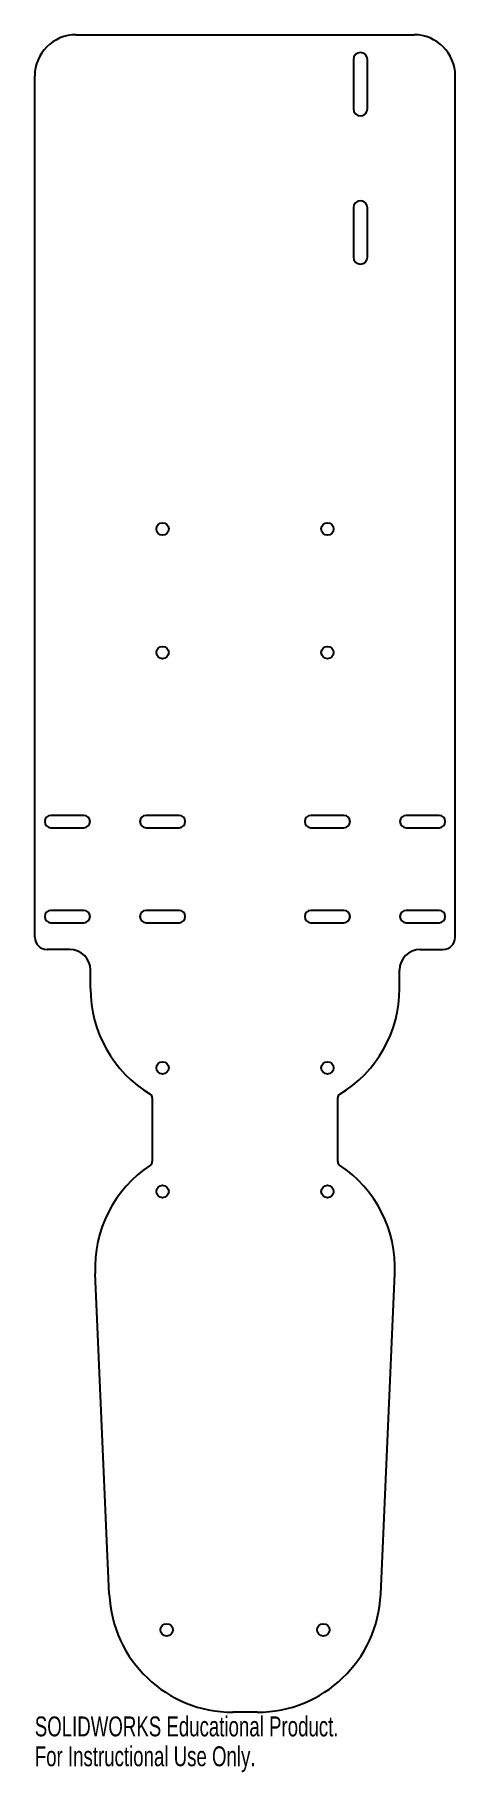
# Model space of a CAD drawing. Header units: millimetres. Extents: x -51 to 51, y -156 to 266.
import ezdxf

# ---------------------------------------------------------------- set-up
doc = ezdxf.new("R2010")
doc.units = ezdxf.units.MM
doc.styles.add('SLDTEXTSTYLE0', font='TXT', dxfattribs={"width": 0.7})

msp = doc.modelspace()

# ---------------------------------------------------------------- linework, layer by layer
at = {"color": 7, "linetype": 'Continuous', "lineweight": 25}
for p, q in [((-41, 265.86), (41, 265.86)), ((26.3, 259.86), (26.3, 247.86)), ((29.7, 247.86), (29.7, 259.86)), ((-51, 46.75), (-51, 255.86)), ((51, 46.75), (51, 255.86)), ((26.3, 223.86), (26.3, 211.86)), ((29.7, 211.86), (29.7, 223.86)), ((-39.08, 76.33), (-47.08, 76.33)), ((-16, 76.33), (-24, 76.33)), ((24, 76.33), (16, 76.33)), ((47.08, 76.33), (39.08, 76.33)), ((-47.08, 73.33), (-39.08, 73.33)), ((-24, 73.33), (-16, 73.33)), ((16, 73.33), (24, 73.33)), ((39.08, 73.33), (47.08, 73.33)), ((-39.08, 53.25), (-47.08, 53.25)), ((-16, 53.25), (-24, 53.25)), ((24, 53.25), (16, 53.25)), ((47.08, 53.25), (39.08, 53.25)), ((-47.08, 50.25), (-39.08, 50.25)), ((-24, 50.25), (-16, 50.25)), ((16, 50.25), (24, 50.25)), ((39.08, 50.25), (47.08, 50.25)), ((-42.5, 43.75), (-48, 43.75)), ((42.5, 43.75), (48, 43.75)), ((-37.5, 34.3), (-37.5, 38.75)), ((37.5, 34.3), (37.5, 38.75)), ((-22.5, 7.75), (-22.5, -7.75)), ((22.5, -7.75), (22.5, 7.75)), ((-32.92, -112.76), (-36.35, -34.91)), ((32.92, -112.76), (36.35, -34.91)), ((2.95, -141.44), (-2.95, -141.44))]:
    msp.add_line(p, q, dxfattribs=at)
for centre in [(-20, 145.86), (20, 145.86), (-20, 115.86), (20, 115.86), (-20, 15), (20, 15), (-20, -15), (20, -15), (-19, -121.44), (19, -121.44)]:
    msp.add_circle(centre, 1.5, dxfattribs=at)
for centre, radius, start, end in [((-41, 255.86), 10, 90, 180), ((41, 255.86), 10, 0, 90), ((28, 259.86), 1.7, 0, 180), ((28, 247.86), 1.7, 180, 0), ((28, 223.86), 1.7, 0, 180), ((28, 211.86), 1.7, 180, 0), ((-47.08, 74.83), 1.5, 90, 270), ((-39.08, 74.83), 1.5, 270, 90), ((-24, 74.83), 1.5, 90, 270), ((-16, 74.83), 1.5, 270, 90), ((16, 74.83), 1.5, 90, 270), ((24, 74.83), 1.5, 270, 90), ((39.08, 74.83), 1.5, 90, 270), ((47.08, 74.83), 1.5, 270, 90), ((-47.08, 51.75), 1.5, 90, 270), ((-39.08, 51.75), 1.5, 270, 90), ((-24, 51.75), 1.5, 90, 270), ((-16, 51.75), 1.5, 270, 90), ((16, 51.75), 1.5, 90, 270), ((24, 51.75), 1.5, 270, 90), ((39.08, 51.75), 1.5, 90, 270), ((47.08, 51.75), 1.5, 270, 90), ((-48, 46.75), 3, 180, 270), ((48, 46.75), 3, 270, 0), ((-42.5, 38.75), 5, 0, 90), ((42.5, 38.75), 5, 90, 180), ((-7.5, 34.3), 30, 180, 238.927), ((7.5, 34.3), 30, 301.073, 0), ((-23.5, 7.75), 1, 0, 58.927), ((23.5, 7.75), 1, 121.073, 180), ((-23.5, -7.75), 1, 303.5296, 0), ((23.5, -7.75), 1, 180, 236.4704), ((-6.38, -33.59), 30, 123.5296, 182.5223), ((6.38, -33.59), 30, 357.4777, 56.4704), ((-2.95, -111.44), 30, 182.5223, 270), ((2.95, -111.44), 30, 270, 357.4777)]:
    msp.add_arc(centre, radius, start, end, dxfattribs=at)

# ---------------------------------------------------------------- texts
at = {"color": 7, "linetype": 'Continuous', "char_height": 4.8336, "attachment_point": 1, "style": 'SLDTEXTSTYLE0'}
for s, insert in [('SOLIDWORKS Educational Product.', (-51, -142.46)), ('For Instructional Use Only.', (-51, -149.71))]:
    msp.add_mtext(s, dxfattribs=dict(at, insert=insert))

doc.saveas('drawing.dxf')
